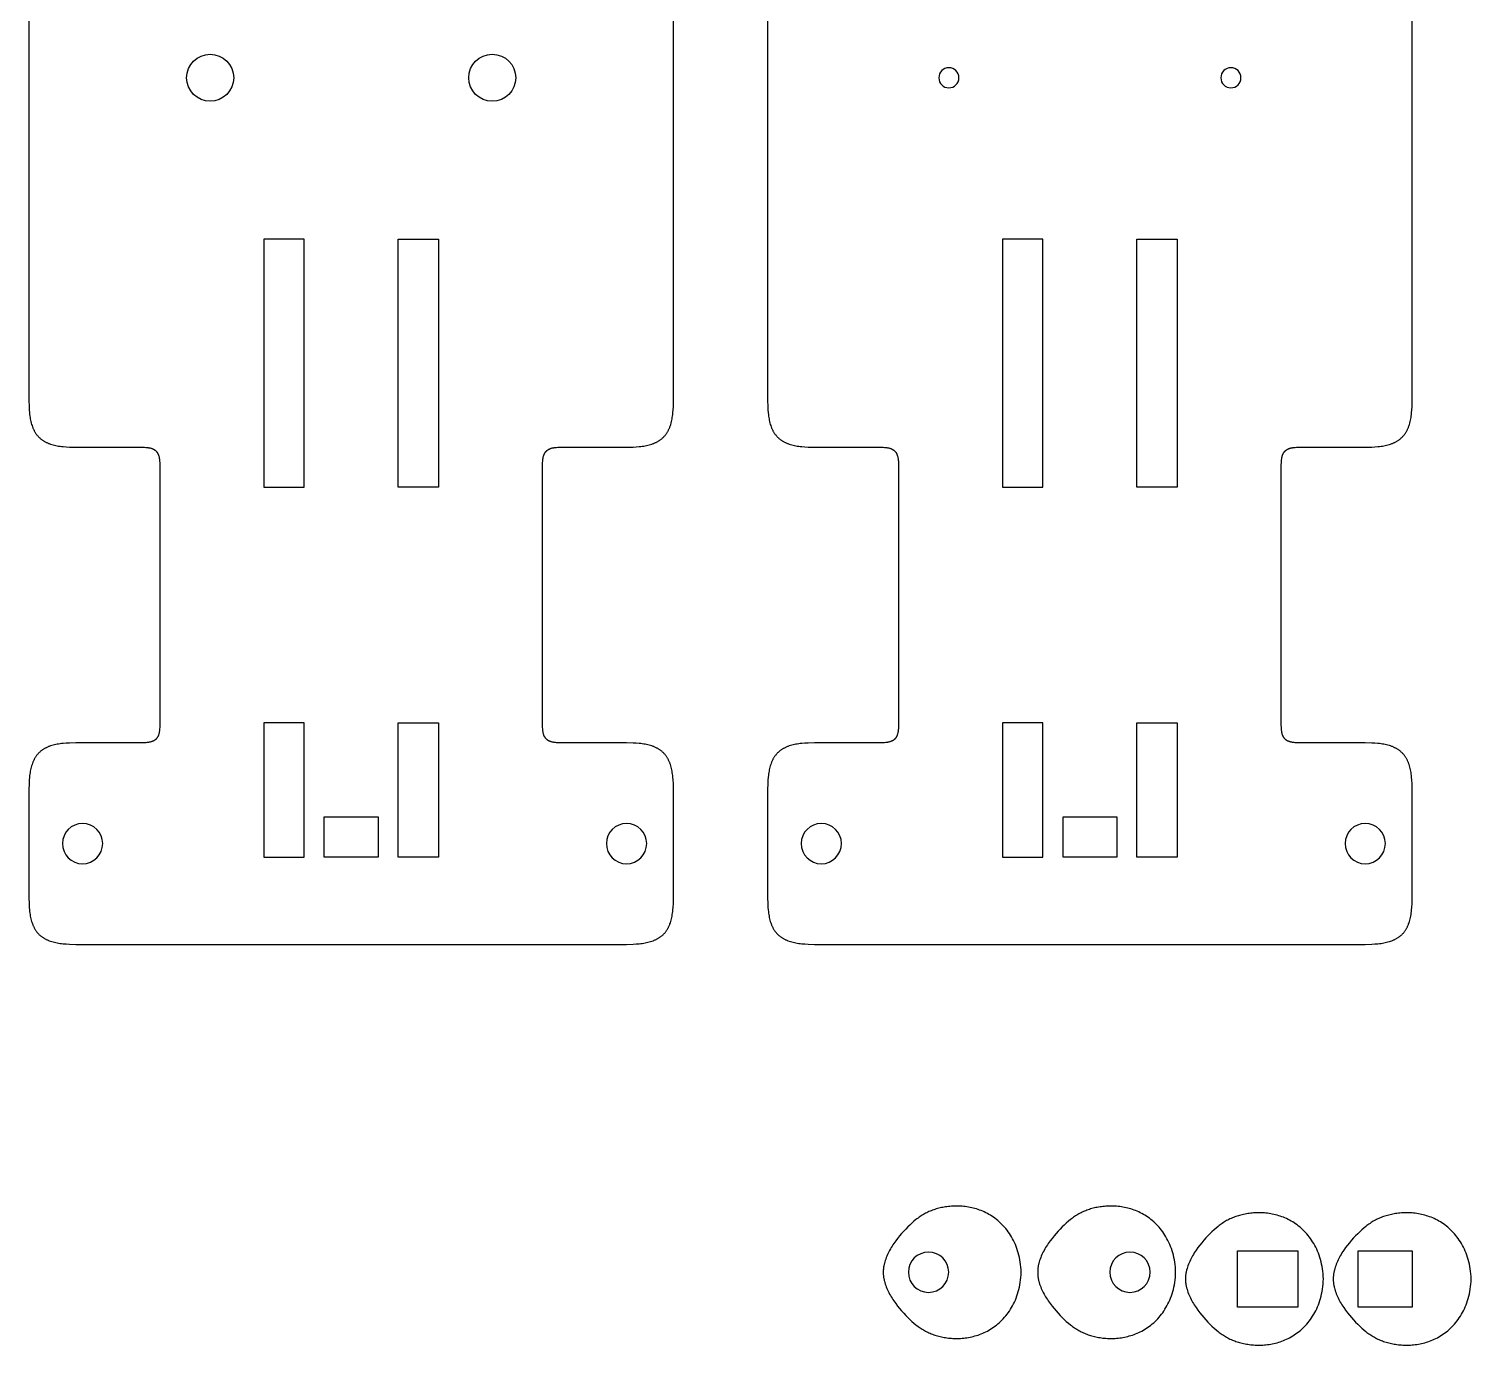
# Model space of a CAD drawing. Extents: x -848 to -427, y -230 to 168.
# Drawn here: x -642 to -427.2, y -229.7 to -33.7 of the extents above; entities that cross this region are included whole.
import ezdxf

# ---------------------------------------------------------------- set-up
doc = ezdxf.new("R2010")
doc.units = 0
doc.layers.add('DEFAULT', color=7, linetype='CONTINUOUS')

msp = doc.modelspace()

# ---------------------------------------------------------------- linework, layer by layer
at = {"layer": 'DEFAULT'}
for points in [[(-642, 60), (-642, -88), (-642, -89), (-641.97, -89.97), (-641.94, -90.44), (-641.9, -90.9), (-641.88, -91.13), (-641.85, -91.35), (-641.82, -91.57), (-641.78, -91.78), (-641.74, -91.99), (-641.69, -92.19), (-641.64, -92.39), (-641.59, -92.59), (-641.53, -92.78), (-641.46, -92.96), (-641.43, -93.05), (-641.39, -93.14), (-641.35, -93.23), (-641.31, -93.31), (-641.27, -93.4), (-641.23, -93.48), (-641.19, -93.56), (-641.15, -93.65), (-641.1, -93.72), (-641.05, -93.8), (-641, -93.88), (-640.95, -93.95), (-640.9, -94.03), (-640.85, -94.1), (-640.79, -94.17), (-640.74, -94.24), (-640.68, -94.31), (-640.62, -94.37), (-640.56, -94.44), (-640.5, -94.5), (-640.44, -94.56), (-640.37, -94.62), (-640.31, -94.68), (-640.24, -94.74), (-640.17, -94.79), (-640.1, -94.85), (-640.03, -94.9), (-639.95, -94.95), (-639.88, -95), (-639.8, -95.05), (-639.72, -95.1), (-639.65, -95.15), (-639.56, -95.19), (-639.48, -95.23), (-639.4, -95.27), (-639.31, -95.31), (-639.23, -95.35), (-639.14, -95.39), (-639.05, -95.43), (-638.96, -95.46), (-638.78, -95.53), (-638.59, -95.59), (-638.39, -95.64), (-638.19, -95.69), (-637.99, -95.74), (-637.78, -95.78), (-637.57, -95.82), (-637.35, -95.85), (-637.13, -95.88), (-636.9, -95.9), (-636.44, -95.94), (-635.97, -95.97), (-635, -96), (-634, -96), (-625.5, -96), (-625.13, -96), (-624.76, -96.01), (-624.58, -96.02), (-624.41, -96.04), (-624.33, -96.05), (-624.24, -96.06), (-624.16, -96.07), (-624.08, -96.08), (-624, -96.1), (-623.93, -96.11), (-623.85, -96.13), (-623.78, -96.15), (-623.71, -96.18), (-623.64, -96.2), (-623.61, -96.21), (-623.57, -96.23), (-623.54, -96.24), (-623.51, -96.26), (-623.48, -96.27), (-623.44, -96.29), (-623.41, -96.3), (-623.38, -96.32), (-623.35, -96.34), (-623.32, -96.36), (-623.3, -96.37), (-623.27, -96.39), (-623.24, -96.41), (-623.21, -96.43), (-623.19, -96.45), (-623.16, -96.47), (-623.14, -96.49), (-623.11, -96.52), (-623.09, -96.54), (-623.06, -96.56), (-623.04, -96.59), (-623.02, -96.61), (-622.99, -96.64), (-622.97, -96.66), (-622.95, -96.69), (-622.93, -96.71), (-622.91, -96.74), (-622.89, -96.77), (-622.87, -96.8), (-622.86, -96.82), (-622.84, -96.85), (-622.82, -96.88), (-622.8, -96.91), (-622.79, -96.94), (-622.77, -96.98), (-622.76, -97.01), (-622.74, -97.04), (-622.73, -97.07), (-622.71, -97.11), (-622.7, -97.14), (-622.68, -97.21), (-622.65, -97.28), (-622.63, -97.35), (-622.61, -97.43), (-622.6, -97.5), (-622.58, -97.58), (-622.57, -97.66), (-622.56, -97.74), (-622.55, -97.83), (-622.54, -97.91), (-622.52, -98.08), (-622.51, -98.26), (-622.5, -98.63), (-622.5, -99), (-622.5, -137), (-622.5, -137.37), (-622.51, -137.74), (-622.52, -137.92), (-622.54, -138.09), (-622.55, -138.17), (-622.56, -138.26), (-622.57, -138.34), (-622.58, -138.42), (-622.6, -138.5), (-622.61, -138.57), (-622.63, -138.65), (-622.65, -138.72), (-622.68, -138.79), (-622.7, -138.86), (-622.71, -138.89), (-622.73, -138.93), (-622.74, -138.96), (-622.76, -138.99), (-622.77, -139.02), (-622.79, -139.06), (-622.8, -139.09), (-622.82, -139.12), (-622.84, -139.15), (-622.86, -139.18), (-622.87, -139.2), (-622.89, -139.23), (-622.91, -139.26), (-622.93, -139.29), (-622.95, -139.31), (-622.97, -139.34), (-622.99, -139.36), (-623.02, -139.39), (-623.04, -139.41), (-623.06, -139.44), (-623.09, -139.46), (-623.11, -139.48), (-623.14, -139.51), (-623.16, -139.53), (-623.19, -139.55), (-623.21, -139.57), (-623.24, -139.59), (-623.27, -139.61), (-623.3, -139.63), (-623.32, -139.64), (-623.35, -139.66), (-623.38, -139.68), (-623.41, -139.7), (-623.44, -139.71), (-623.48, -139.73), (-623.51, -139.74), (-623.54, -139.76), (-623.57, -139.77), (-623.61, -139.79), (-623.64, -139.8), (-623.71, -139.82), (-623.78, -139.85), (-623.85, -139.87), (-623.93, -139.89), (-624, -139.9), (-624.08, -139.92), (-624.16, -139.93), (-624.24, -139.94), (-624.33, -139.95), (-624.41, -139.96), (-624.58, -139.98), (-624.76, -139.99), (-625.13, -140), (-625.5, -140), (-634, -140), (-635, -140), (-635.97, -140.03), (-636.44, -140.06), (-636.9, -140.1), (-637.13, -140.12), (-637.35, -140.15), (-637.57, -140.18), (-637.78, -140.22), (-637.99, -140.26), (-638.19, -140.31), (-638.39, -140.36), (-638.59, -140.41), (-638.78, -140.47), (-638.96, -140.54), (-639.05, -140.57), (-639.14, -140.61), (-639.23, -140.65), (-639.31, -140.69), (-639.4, -140.73), (-639.48, -140.77), (-639.56, -140.81), (-639.65, -140.85), (-639.72, -140.9), (-639.8, -140.95), (-639.88, -141), (-639.95, -141.05), (-640.03, -141.1), (-640.1, -141.15), (-640.17, -141.21), (-640.24, -141.26), (-640.31, -141.32), (-640.37, -141.38), (-640.44, -141.44), (-640.5, -141.5), (-640.56, -141.56), (-640.62, -141.63), (-640.68, -141.69), (-640.74, -141.76), (-640.79, -141.83), (-640.85, -141.9), (-640.9, -141.97), (-640.95, -142.05), (-641, -142.12), (-641.05, -142.2), (-641.1, -142.28), (-641.15, -142.35), (-641.19, -142.44), (-641.23, -142.52), (-641.27, -142.6), (-641.31, -142.69), (-641.35, -142.77), (-641.39, -142.86), (-641.43, -142.95), (-641.46, -143.04), (-641.53, -143.22), (-641.59, -143.41), (-641.64, -143.61), (-641.69, -143.81), (-641.74, -144.01), (-641.78, -144.22), (-641.82, -144.43), (-641.85, -144.65), (-641.88, -144.87), (-641.9, -145.1), (-641.94, -145.56), (-641.97, -146.03), (-642, -147), (-642, -148), (-642, -162), (-642, -163), (-641.97, -163.97), (-641.94, -164.44), (-641.9, -164.9), (-641.88, -165.13), (-641.85, -165.35), (-641.82, -165.57), (-641.78, -165.78), (-641.74, -165.99), (-641.69, -166.19), (-641.64, -166.39), (-641.59, -166.59), (-641.53, -166.78), (-641.46, -166.96), (-641.43, -167.05), (-641.39, -167.14), (-641.35, -167.23), (-641.31, -167.31), (-641.27, -167.4), (-641.23, -167.48), (-641.19, -167.56), (-641.15, -167.65), (-641.1, -167.72), (-641.05, -167.8), (-641, -167.88), (-640.95, -167.95), (-640.9, -168.03), (-640.85, -168.1), (-640.79, -168.17), (-640.74, -168.24), (-640.68, -168.31), (-640.62, -168.37), (-640.56, -168.44), (-640.5, -168.5), (-640.44, -168.56), (-640.37, -168.62), (-640.31, -168.68), (-640.24, -168.74), (-640.17, -168.79), (-640.1, -168.85), (-640.03, -168.9), (-639.95, -168.95), (-639.88, -169), (-639.8, -169.05), (-639.72, -169.1), (-639.65, -169.15), (-639.56, -169.19), (-639.48, -169.23), (-639.4, -169.27), (-639.31, -169.31), (-639.23, -169.35), (-639.14, -169.39), (-639.05, -169.43), (-638.96, -169.46), (-638.78, -169.53), (-638.59, -169.59), (-638.39, -169.64), (-638.19, -169.69), (-637.99, -169.74), (-637.78, -169.78), (-637.57, -169.82), (-637.35, -169.85), (-637.13, -169.88), (-636.9, -169.9), (-636.44, -169.94), (-635.97, -169.97), (-635, -170), (-634, -170), (-554, -170), (-553, -170), (-552.03, -169.97), (-551.56, -169.94), (-551.1, -169.9), (-550.87, -169.88), (-550.65, -169.85), (-550.43, -169.82), (-550.22, -169.78), (-550.01, -169.74), (-549.81, -169.69), (-549.61, -169.64), (-549.41, -169.59), (-549.22, -169.53), (-549.04, -169.46), (-548.95, -169.43), (-548.86, -169.39), (-548.77, -169.35), (-548.69, -169.31), (-548.6, -169.27), (-548.52, -169.23), (-548.44, -169.19), (-548.35, -169.15), (-548.28, -169.1), (-548.2, -169.05), (-548.12, -169), (-548.05, -168.95), (-547.97, -168.9), (-547.9, -168.85), (-547.83, -168.79), (-547.76, -168.74), (-547.69, -168.68), (-547.63, -168.62), (-547.56, -168.56), (-547.5, -168.5), (-547.44, -168.44), (-547.38, -168.37), (-547.32, -168.31), (-547.26, -168.24), (-547.21, -168.17), (-547.15, -168.1), (-547.1, -168.03), (-547.05, -167.95), (-547, -167.88), (-546.95, -167.8), (-546.9, -167.72), (-546.85, -167.65), (-546.81, -167.56), (-546.77, -167.48), (-546.73, -167.4), (-546.69, -167.31), (-546.65, -167.23), (-546.61, -167.14), (-546.57, -167.05), (-546.54, -166.96), (-546.47, -166.78), (-546.41, -166.59), (-546.36, -166.39), (-546.31, -166.19), (-546.26, -165.99), (-546.22, -165.78), (-546.18, -165.57), (-546.15, -165.35), (-546.12, -165.13), (-546.1, -164.9), (-546.06, -164.44), (-546.03, -163.97), (-546, -163), (-546, -162), (-546, -148), (-546, -147), (-546.03, -146.03), (-546.06, -145.56), (-546.1, -145.1), (-546.12, -144.87), (-546.15, -144.65), (-546.18, -144.43), (-546.22, -144.22), (-546.26, -144.01), (-546.31, -143.81), (-546.36, -143.61), (-546.41, -143.41), (-546.47, -143.22), (-546.54, -143.04), (-546.57, -142.95), (-546.61, -142.86), (-546.65, -142.77), (-546.69, -142.69), (-546.73, -142.6), (-546.77, -142.52), (-546.81, -142.44), (-546.85, -142.35), (-546.9, -142.28), (-546.95, -142.2), (-547, -142.12), (-547.05, -142.05), (-547.1, -141.97), (-547.15, -141.9), (-547.21, -141.83), (-547.26, -141.76), (-547.32, -141.69), (-547.38, -141.63), (-547.44, -141.56), (-547.5, -141.5), (-547.56, -141.44), (-547.63, -141.38), (-547.69, -141.32), (-547.76, -141.26), (-547.83, -141.21), (-547.9, -141.15), (-547.97, -141.1), (-548.05, -141.05), (-548.12, -141), (-548.2, -140.95), (-548.28, -140.9), (-548.35, -140.85), (-548.44, -140.81), (-548.52, -140.77), (-548.6, -140.73), (-548.69, -140.69), (-548.77, -140.65), (-548.86, -140.61), (-548.95, -140.57), (-549.04, -140.54), (-549.22, -140.47), (-549.41, -140.41), (-549.61, -140.36), (-549.81, -140.31), (-550.01, -140.26), (-550.22, -140.22), (-550.43, -140.18), (-550.65, -140.15), (-550.87, -140.12), (-551.1, -140.1), (-551.56, -140.06), (-552.03, -140.03), (-553, -140), (-554, -140), (-562.5, -140), (-562.87, -140), (-563.24, -139.99), (-563.42, -139.98), (-563.59, -139.96), (-563.67, -139.95), (-563.76, -139.94), (-563.84, -139.93), (-563.92, -139.92), (-564, -139.9), (-564.07, -139.89), (-564.15, -139.87), (-564.22, -139.85), (-564.29, -139.82), (-564.36, -139.8), (-564.39, -139.79), (-564.43, -139.77), (-564.46, -139.76), (-564.49, -139.74), (-564.52, -139.73), (-564.56, -139.71), (-564.59, -139.7), (-564.62, -139.68), (-564.65, -139.66), (-564.68, -139.64), (-564.7, -139.63), (-564.73, -139.61), (-564.76, -139.59), (-564.79, -139.57), (-564.81, -139.55), (-564.84, -139.53), (-564.86, -139.51), (-564.89, -139.48), (-564.91, -139.46), (-564.94, -139.44), (-564.96, -139.41), (-564.98, -139.39), (-565.01, -139.36), (-565.03, -139.34), (-565.05, -139.31), (-565.07, -139.29), (-565.09, -139.26), (-565.11, -139.23), (-565.13, -139.2), (-565.14, -139.18), (-565.16, -139.15), (-565.18, -139.12), (-565.2, -139.09), (-565.21, -139.06), (-565.23, -139.02), (-565.24, -138.99), (-565.26, -138.96), (-565.27, -138.93), (-565.29, -138.89), (-565.3, -138.86), (-565.32, -138.79), (-565.35, -138.72), (-565.37, -138.65), (-565.39, -138.57), (-565.4, -138.5), (-565.42, -138.42), (-565.43, -138.34), (-565.44, -138.26), (-565.45, -138.17), (-565.46, -138.09), (-565.48, -137.92), (-565.49, -137.74), (-565.5, -137.37), (-565.5, -137), (-565.5, -99), (-565.5, -98.63), (-565.49, -98.26), (-565.48, -98.08), (-565.46, -97.91), (-565.45, -97.83), (-565.44, -97.74), (-565.43, -97.66), (-565.42, -97.58), (-565.4, -97.5), (-565.39, -97.43), (-565.37, -97.35), (-565.35, -97.28), (-565.32, -97.21), (-565.3, -97.14), (-565.29, -97.11), (-565.27, -97.07), (-565.26, -97.04), (-565.24, -97.01), (-565.23, -96.98), (-565.21, -96.94), (-565.2, -96.91), (-565.18, -96.88), (-565.16, -96.85), (-565.14, -96.82), (-565.13, -96.8), (-565.11, -96.77), (-565.09, -96.74), (-565.07, -96.71), (-565.05, -96.69), (-565.03, -96.66), (-565.01, -96.64), (-564.98, -96.61), (-564.96, -96.59), (-564.94, -96.56), (-564.91, -96.54), (-564.89, -96.52), (-564.86, -96.49), (-564.84, -96.47), (-564.81, -96.45), (-564.79, -96.43), (-564.76, -96.41), (-564.73, -96.39), (-564.7, -96.37), (-564.68, -96.36), (-564.65, -96.34), (-564.62, -96.32), (-564.59, -96.3), (-564.56, -96.29), (-564.52, -96.27), (-564.49, -96.26), (-564.46, -96.24), (-564.43, -96.23), (-564.39, -96.21), (-564.36, -96.2), (-564.29, -96.18), (-564.22, -96.15), (-564.15, -96.13), (-564.07, -96.11), (-564, -96.1), (-563.92, -96.08), (-563.84, -96.07), (-563.76, -96.06), (-563.67, -96.05), (-563.59, -96.04), (-563.42, -96.02), (-563.24, -96.01), (-562.87, -96), (-562.5, -96), (-554, -96), (-553, -96), (-552.03, -95.97), (-551.56, -95.94), (-551.1, -95.9), (-550.87, -95.88), (-550.65, -95.85), (-550.43, -95.82), (-550.22, -95.78), (-550.01, -95.74), (-549.81, -95.69), (-549.61, -95.64), (-549.41, -95.59), (-549.22, -95.53), (-549.04, -95.46), (-548.95, -95.43), (-548.86, -95.39), (-548.77, -95.35), (-548.69, -95.31), (-548.6, -95.27), (-548.52, -95.23), (-548.44, -95.19), (-548.35, -95.15), (-548.28, -95.1), (-548.2, -95.05), (-548.12, -95), (-548.05, -94.95), (-547.97, -94.9), (-547.9, -94.85), (-547.83, -94.79), (-547.76, -94.74), (-547.69, -94.68), (-547.63, -94.62), (-547.56, -94.56), (-547.5, -94.5), (-547.44, -94.44), (-547.38, -94.37), (-547.32, -94.31), (-547.26, -94.24), (-547.21, -94.17), (-547.15, -94.1), (-547.1, -94.03), (-547.05, -93.95), (-547, -93.88), (-546.95, -93.8), (-546.9, -93.72), (-546.85, -93.65), (-546.81, -93.56), (-546.77, -93.48), (-546.73, -93.4), (-546.69, -93.31), (-546.65, -93.23), (-546.61, -93.14), (-546.57, -93.05), (-546.54, -92.96), (-546.47, -92.78), (-546.41, -92.59), (-546.36, -92.39), (-546.31, -92.19), (-546.26, -91.99), (-546.22, -91.78), (-546.18, -91.57), (-546.15, -91.35), (-546.12, -91.13), (-546.1, -90.9), (-546.06, -90.44), (-546.03, -89.97), (-546, -89), (-546, -88), (-546, 60)], [(-532, 60), (-532, -88), (-532, -89), (-531.97, -89.97), (-531.94, -90.44), (-531.9, -90.9), (-531.88, -91.13), (-531.85, -91.35), (-531.82, -91.57), (-531.78, -91.78), (-531.74, -91.99), (-531.69, -92.19), (-531.64, -92.39), (-531.59, -92.59), (-531.53, -92.78), (-531.46, -92.96), (-531.43, -93.05), (-531.39, -93.14), (-531.35, -93.23), (-531.31, -93.31), (-531.27, -93.4), (-531.23, -93.48), (-531.19, -93.56), (-531.15, -93.65), (-531.1, -93.72), (-531.05, -93.8), (-531, -93.88), (-530.95, -93.95), (-530.9, -94.03), (-530.85, -94.1), (-530.79, -94.17), (-530.74, -94.24), (-530.68, -94.31), (-530.62, -94.37), (-530.56, -94.44), (-530.5, -94.5), (-530.44, -94.56), (-530.37, -94.62), (-530.31, -94.68), (-530.24, -94.74), (-530.17, -94.79), (-530.1, -94.85), (-530.03, -94.9), (-529.95, -94.95), (-529.88, -95), (-529.8, -95.05), (-529.72, -95.1), (-529.65, -95.15), (-529.56, -95.19), (-529.48, -95.23), (-529.4, -95.27), (-529.31, -95.31), (-529.23, -95.35), (-529.14, -95.39), (-529.05, -95.43), (-528.96, -95.46), (-528.78, -95.53), (-528.59, -95.59), (-528.39, -95.64), (-528.19, -95.69), (-527.99, -95.74), (-527.78, -95.78), (-527.57, -95.82), (-527.35, -95.85), (-527.13, -95.88), (-526.9, -95.9), (-526.44, -95.94), (-525.97, -95.97), (-525, -96), (-524, -96), (-515.5, -96), (-515.13, -96), (-514.76, -96.01), (-514.58, -96.02), (-514.41, -96.04), (-514.33, -96.05), (-514.24, -96.06), (-514.16, -96.07), (-514.08, -96.08), (-514, -96.1), (-513.93, -96.11), (-513.85, -96.13), (-513.78, -96.15), (-513.71, -96.18), (-513.64, -96.2), (-513.61, -96.21), (-513.57, -96.23), (-513.54, -96.24), (-513.51, -96.26), (-513.48, -96.27), (-513.44, -96.29), (-513.41, -96.3), (-513.38, -96.32), (-513.35, -96.34), (-513.32, -96.36), (-513.3, -96.37), (-513.27, -96.39), (-513.24, -96.41), (-513.21, -96.43), (-513.19, -96.45), (-513.16, -96.47), (-513.14, -96.49), (-513.11, -96.52), (-513.09, -96.54), (-513.06, -96.56), (-513.04, -96.59), (-513.02, -96.61), (-512.99, -96.64), (-512.97, -96.66), (-512.95, -96.69), (-512.93, -96.71), (-512.91, -96.74), (-512.89, -96.77), (-512.87, -96.8), (-512.86, -96.82), (-512.84, -96.85), (-512.82, -96.88), (-512.8, -96.91), (-512.79, -96.94), (-512.77, -96.98), (-512.76, -97.01), (-512.74, -97.04), (-512.73, -97.07), (-512.71, -97.11), (-512.7, -97.14), (-512.68, -97.21), (-512.65, -97.28), (-512.63, -97.35), (-512.61, -97.43), (-512.6, -97.5), (-512.58, -97.58), (-512.57, -97.66), (-512.56, -97.74), (-512.55, -97.83), (-512.54, -97.91), (-512.52, -98.08), (-512.51, -98.26), (-512.5, -98.63), (-512.5, -99), (-512.5, -137), (-512.5, -137.37), (-512.51, -137.74), (-512.52, -137.92), (-512.54, -138.09), (-512.55, -138.17), (-512.56, -138.26), (-512.57, -138.34), (-512.58, -138.42), (-512.6, -138.5), (-512.61, -138.57), (-512.63, -138.65), (-512.65, -138.72), (-512.68, -138.79), (-512.7, -138.86), (-512.71, -138.89), (-512.73, -138.93), (-512.74, -138.96), (-512.76, -138.99), (-512.77, -139.02), (-512.79, -139.06), (-512.8, -139.09), (-512.82, -139.12), (-512.84, -139.15), (-512.86, -139.18), (-512.87, -139.2), (-512.89, -139.23), (-512.91, -139.26), (-512.93, -139.29), (-512.95, -139.31), (-512.97, -139.34), (-512.99, -139.36), (-513.02, -139.39), (-513.04, -139.41), (-513.06, -139.44), (-513.09, -139.46), (-513.11, -139.48), (-513.14, -139.51), (-513.16, -139.53), (-513.19, -139.55), (-513.21, -139.57), (-513.24, -139.59), (-513.27, -139.61), (-513.3, -139.63), (-513.32, -139.64), (-513.35, -139.66), (-513.38, -139.68), (-513.41, -139.7), (-513.44, -139.71), (-513.48, -139.73), (-513.51, -139.74), (-513.54, -139.76), (-513.57, -139.77), (-513.61, -139.79), (-513.64, -139.8), (-513.71, -139.82), (-513.78, -139.85), (-513.85, -139.87), (-513.93, -139.89), (-514, -139.9), (-514.08, -139.92), (-514.16, -139.93), (-514.24, -139.94), (-514.33, -139.95), (-514.41, -139.96), (-514.58, -139.98), (-514.76, -139.99), (-515.13, -140), (-515.5, -140), (-524, -140), (-525, -140), (-525.97, -140.03), (-526.44, -140.06), (-526.9, -140.1), (-527.13, -140.12), (-527.35, -140.15), (-527.57, -140.18), (-527.78, -140.22), (-527.99, -140.26), (-528.19, -140.31), (-528.39, -140.36), (-528.59, -140.41), (-528.78, -140.47), (-528.96, -140.54), (-529.05, -140.57), (-529.14, -140.61), (-529.23, -140.65), (-529.31, -140.69), (-529.4, -140.73), (-529.48, -140.77), (-529.56, -140.81), (-529.65, -140.85), (-529.72, -140.9), (-529.8, -140.95), (-529.88, -141), (-529.95, -141.05), (-530.03, -141.1), (-530.1, -141.15), (-530.17, -141.21), (-530.24, -141.26), (-530.31, -141.32), (-530.37, -141.38), (-530.44, -141.44), (-530.5, -141.5), (-530.56, -141.56), (-530.62, -141.63), (-530.68, -141.69), (-530.74, -141.76), (-530.79, -141.83), (-530.85, -141.9), (-530.9, -141.97), (-530.95, -142.05), (-531, -142.12), (-531.05, -142.2), (-531.1, -142.28), (-531.15, -142.35), (-531.19, -142.44), (-531.23, -142.52), (-531.27, -142.6), (-531.31, -142.69), (-531.35, -142.77), (-531.39, -142.86), (-531.43, -142.95), (-531.46, -143.04), (-531.53, -143.22), (-531.59, -143.41), (-531.64, -143.61), (-531.69, -143.81), (-531.74, -144.01), (-531.78, -144.22), (-531.82, -144.43), (-531.85, -144.65), (-531.88, -144.87), (-531.9, -145.1), (-531.94, -145.56), (-531.97, -146.03), (-532, -147), (-532, -148), (-532, -162), (-532, -163), (-531.97, -163.97), (-531.94, -164.44), (-531.9, -164.9), (-531.88, -165.13), (-531.85, -165.35), (-531.82, -165.57), (-531.78, -165.78), (-531.74, -165.99), (-531.69, -166.19), (-531.64, -166.39), (-531.59, -166.59), (-531.53, -166.78), (-531.46, -166.96), (-531.43, -167.05), (-531.39, -167.14), (-531.35, -167.23), (-531.31, -167.31), (-531.27, -167.4), (-531.23, -167.48), (-531.19, -167.56), (-531.15, -167.65), (-531.1, -167.72), (-531.05, -167.8), (-531, -167.88), (-530.95, -167.95), (-530.9, -168.03), (-530.85, -168.1), (-530.79, -168.17), (-530.74, -168.24), (-530.68, -168.31), (-530.62, -168.37), (-530.56, -168.44), (-530.5, -168.5), (-530.44, -168.56), (-530.37, -168.62), (-530.31, -168.68), (-530.24, -168.74), (-530.17, -168.79), (-530.1, -168.85), (-530.03, -168.9), (-529.95, -168.95), (-529.88, -169), (-529.8, -169.05), (-529.72, -169.1), (-529.65, -169.15), (-529.56, -169.19), (-529.48, -169.23), (-529.4, -169.27), (-529.31, -169.31), (-529.23, -169.35), (-529.14, -169.39), (-529.05, -169.43), (-528.96, -169.46), (-528.78, -169.53), (-528.59, -169.59), (-528.39, -169.64), (-528.19, -169.69), (-527.99, -169.74), (-527.78, -169.78), (-527.57, -169.82), (-527.35, -169.85), (-527.13, -169.88), (-526.9, -169.9), (-526.44, -169.94), (-525.97, -169.97), (-525, -170), (-524, -170), (-444, -170), (-443, -170), (-442.03, -169.97), (-441.56, -169.94), (-441.1, -169.9), (-440.87, -169.88), (-440.65, -169.85), (-440.43, -169.82), (-440.22, -169.78), (-440.01, -169.74), (-439.81, -169.69), (-439.61, -169.64), (-439.41, -169.59), (-439.22, -169.53), (-439.04, -169.46), (-438.95, -169.43), (-438.86, -169.39), (-438.77, -169.35), (-438.69, -169.31), (-438.6, -169.27), (-438.52, -169.23), (-438.44, -169.19), (-438.35, -169.15), (-438.28, -169.1), (-438.2, -169.05), (-438.12, -169), (-438.05, -168.95), (-437.97, -168.9), (-437.9, -168.85), (-437.83, -168.79), (-437.76, -168.74), (-437.69, -168.68), (-437.63, -168.62), (-437.56, -168.56), (-437.5, -168.5), (-437.44, -168.44), (-437.38, -168.37), (-437.32, -168.31), (-437.26, -168.24), (-437.21, -168.17), (-437.15, -168.1), (-437.1, -168.03), (-437.05, -167.95), (-437, -167.88), (-436.95, -167.8), (-436.9, -167.72), (-436.85, -167.65), (-436.81, -167.56), (-436.77, -167.48), (-436.73, -167.4), (-436.69, -167.31), (-436.65, -167.23), (-436.61, -167.14), (-436.57, -167.05), (-436.54, -166.96), (-436.47, -166.78), (-436.41, -166.59), (-436.36, -166.39), (-436.31, -166.19), (-436.26, -165.99), (-436.22, -165.78), (-436.18, -165.57), (-436.15, -165.35), (-436.12, -165.13), (-436.1, -164.9), (-436.06, -164.44), (-436.03, -163.97), (-436, -163), (-436, -162), (-436, -148), (-436, -147), (-436.03, -146.03), (-436.06, -145.56), (-436.1, -145.1), (-436.12, -144.87), (-436.15, -144.65), (-436.18, -144.43), (-436.22, -144.22), (-436.26, -144.01), (-436.31, -143.81), (-436.36, -143.61), (-436.41, -143.41), (-436.47, -143.22), (-436.54, -143.04), (-436.57, -142.95), (-436.61, -142.86), (-436.65, -142.77), (-436.69, -142.69), (-436.73, -142.6), (-436.77, -142.52), (-436.81, -142.44), (-436.85, -142.35), (-436.9, -142.28), (-436.95, -142.2), (-437, -142.12), (-437.05, -142.05), (-437.1, -141.97), (-437.15, -141.9), (-437.21, -141.83), (-437.26, -141.76), (-437.32, -141.69), (-437.38, -141.63), (-437.44, -141.56), (-437.5, -141.5), (-437.56, -141.44), (-437.63, -141.38), (-437.69, -141.32), (-437.76, -141.26), (-437.83, -141.21), (-437.9, -141.15), (-437.97, -141.1), (-438.05, -141.05), (-438.12, -141), (-438.2, -140.95), (-438.28, -140.9), (-438.35, -140.85), (-438.44, -140.81), (-438.52, -140.77), (-438.6, -140.73), (-438.69, -140.69), (-438.77, -140.65), (-438.86, -140.61), (-438.95, -140.57), (-439.04, -140.54), (-439.22, -140.47), (-439.41, -140.41), (-439.61, -140.36), (-439.81, -140.31), (-440.01, -140.26), (-440.22, -140.22), (-440.43, -140.18), (-440.65, -140.15), (-440.87, -140.12), (-441.1, -140.1), (-441.56, -140.06), (-442.03, -140.03), (-443, -140), (-444, -140), (-452.5, -140), (-452.87, -140), (-453.24, -139.99), (-453.42, -139.98), (-453.59, -139.96), (-453.67, -139.95), (-453.76, -139.94), (-453.84, -139.93), (-453.92, -139.92), (-454, -139.9), (-454.07, -139.89), (-454.15, -139.87), (-454.22, -139.85), (-454.29, -139.82), (-454.36, -139.8), (-454.39, -139.79), (-454.43, -139.77), (-454.46, -139.76), (-454.49, -139.74), (-454.52, -139.73), (-454.56, -139.71), (-454.59, -139.7), (-454.62, -139.68), (-454.65, -139.66), (-454.68, -139.64), (-454.7, -139.63), (-454.73, -139.61), (-454.76, -139.59), (-454.79, -139.57), (-454.81, -139.55), (-454.84, -139.53), (-454.86, -139.51), (-454.89, -139.48), (-454.91, -139.46), (-454.94, -139.44), (-454.96, -139.41), (-454.98, -139.39), (-455.01, -139.36), (-455.03, -139.34), (-455.05, -139.31), (-455.07, -139.29), (-455.09, -139.26), (-455.11, -139.23), (-455.13, -139.2), (-455.14, -139.18), (-455.16, -139.15), (-455.18, -139.12), (-455.2, -139.09), (-455.21, -139.06), (-455.23, -139.02), (-455.24, -138.99), (-455.26, -138.96), (-455.27, -138.93), (-455.29, -138.89), (-455.3, -138.86), (-455.32, -138.79), (-455.35, -138.72), (-455.37, -138.65), (-455.39, -138.57), (-455.4, -138.5), (-455.42, -138.42), (-455.43, -138.34), (-455.44, -138.26), (-455.45, -138.17), (-455.46, -138.09), (-455.48, -137.92), (-455.49, -137.74), (-455.5, -137.37), (-455.5, -137), (-455.5, -99), (-455.5, -98.63), (-455.49, -98.26), (-455.48, -98.08), (-455.46, -97.91), (-455.45, -97.83), (-455.44, -97.74), (-455.43, -97.66), (-455.42, -97.58), (-455.4, -97.5), (-455.39, -97.43), (-455.37, -97.35), (-455.35, -97.28), (-455.32, -97.21), (-455.3, -97.14), (-455.29, -97.11), (-455.27, -97.07), (-455.26, -97.04), (-455.24, -97.01), (-455.23, -96.98), (-455.21, -96.94), (-455.2, -96.91), (-455.18, -96.88), (-455.16, -96.85), (-455.14, -96.82), (-455.13, -96.8), (-455.11, -96.77), (-455.09, -96.74), (-455.07, -96.71), (-455.05, -96.69), (-455.03, -96.66), (-455.01, -96.64), (-454.98, -96.61), (-454.96, -96.59), (-454.94, -96.56), (-454.91, -96.54), (-454.89, -96.52), (-454.86, -96.49), (-454.84, -96.47), (-454.81, -96.45), (-454.79, -96.43), (-454.76, -96.41), (-454.73, -96.39), (-454.7, -96.37), (-454.68, -96.36), (-454.65, -96.34), (-454.62, -96.32), (-454.59, -96.3), (-454.56, -96.29), (-454.52, -96.27), (-454.49, -96.26), (-454.46, -96.24), (-454.43, -96.23), (-454.39, -96.21), (-454.36, -96.2), (-454.29, -96.18), (-454.22, -96.15), (-454.15, -96.13), (-454.07, -96.11), (-454, -96.1), (-453.92, -96.08), (-453.84, -96.07), (-453.76, -96.06), (-453.67, -96.05), (-453.59, -96.04), (-453.42, -96.02), (-453.24, -96.01), (-452.87, -96), (-452.5, -96), (-444, -96), (-443, -96), (-442.03, -95.97), (-441.56, -95.94), (-441.1, -95.9), (-440.87, -95.88), (-440.65, -95.85), (-440.43, -95.82), (-440.22, -95.78), (-440.01, -95.74), (-439.81, -95.69), (-439.61, -95.64), (-439.41, -95.59), (-439.22, -95.53), (-439.04, -95.46), (-438.95, -95.43), (-438.86, -95.39), (-438.77, -95.35), (-438.69, -95.31), (-438.6, -95.27), (-438.52, -95.23), (-438.44, -95.19), (-438.35, -95.15), (-438.28, -95.1), (-438.2, -95.05), (-438.12, -95), (-438.05, -94.95), (-437.97, -94.9), (-437.9, -94.85), (-437.83, -94.79), (-437.76, -94.74), (-437.69, -94.68), (-437.63, -94.62), (-437.56, -94.56), (-437.5, -94.5), (-437.44, -94.44), (-437.38, -94.37), (-437.32, -94.31), (-437.26, -94.24), (-437.21, -94.17), (-437.15, -94.1), (-437.1, -94.03), (-437.05, -93.95), (-437, -93.88), (-436.95, -93.8), (-436.9, -93.72), (-436.85, -93.65), (-436.81, -93.56), (-436.77, -93.48), (-436.73, -93.4), (-436.69, -93.31), (-436.65, -93.23), (-436.61, -93.14), (-436.57, -93.05), (-436.54, -92.96), (-436.47, -92.78), (-436.41, -92.59), (-436.36, -92.39), (-436.31, -92.19), (-436.26, -91.99), (-436.22, -91.78), (-436.18, -91.57), (-436.15, -91.35), (-436.12, -91.13), (-436.1, -90.9), (-436.06, -90.44), (-436.03, -89.97), (-436, -89), (-436, -88), (-436, 60)]]:
    msp.add_lwpolyline(points, dxfattribs=at)
for points in [[(-607, -65), (-607, -101.93), (-601, -101.93), (-601, -65)], [(-581, -101.93), (-587, -101.93), (-587, -65), (-581, -65)], [(-497, -65), (-497, -101.93), (-491, -101.93), (-491, -65)], [(-471, -101.93), (-477, -101.93), (-477, -65), (-471, -65)], [(-601, -137), (-607, -137), (-607, -157), (-601, -157)], [(-581, -157), (-587, -157), (-587, -137), (-581, -137)], [(-491, -137), (-497, -137), (-497, -157), (-491, -157)], [(-471, -157), (-477, -157), (-477, -137), (-471, -137)], [(-598, -151), (-590, -151), (-590, -157), (-598, -157)], [(-488, -151), (-480, -151), (-480, -157), (-488, -157)], [(-494.23, -218.81), (-494.25, -218.42), (-494.27, -218.04), (-494.31, -217.67), (-494.36, -217.3), (-494.42, -216.95), (-494.49, -216.6), (-494.57, -216.26), (-494.66, -215.92), (-494.76, -215.6), (-494.87, -215.28), (-494.98, -214.97), (-495.1, -214.67), (-495.23, -214.38), (-495.37, -214.09), (-495.52, -213.82), (-495.67, -213.55), (-495.83, -213.29), (-495.99, -213.03), (-496.16, -212.79), (-496.34, -212.55), (-496.52, -212.32), (-496.71, -212.1), (-496.9, -211.89), (-497.1, -211.68), (-497.3, -211.48), (-497.5, -211.29), (-497.71, -211.11), (-497.92, -210.94), (-498.14, -210.77), (-498.36, -210.62), (-498.58, -210.47), (-498.8, -210.32), (-499.03, -210.19), (-499.26, -210.06), (-499.49, -209.95), (-499.72, -209.83), (-499.95, -209.73), (-500.19, -209.63), (-500.42, -209.55), (-500.66, -209.46), (-500.89, -209.39), (-501.13, -209.32), (-501.37, -209.26), (-501.6, -209.2), (-501.84, -209.15), (-502.08, -209.11), (-502.31, -209.07), (-502.55, -209.04), (-502.79, -209.01), (-503.02, -208.99), (-503.25, -208.97), (-503.49, -208.96), (-503.72, -208.96), (-503.95, -208.96), (-504.17, -208.96), (-504.4, -208.97), (-504.62, -208.98), (-504.84, -209), (-505.06, -209.02), (-505.28, -209.05), (-505.49, -209.08), (-505.7, -209.11), (-505.9, -209.15), (-506.11, -209.19), (-506.31, -209.24), (-506.5, -209.29), (-506.7, -209.34), (-506.89, -209.39), (-507.07, -209.45), (-507.26, -209.51), (-507.44, -209.58), (-507.62, -209.65), (-507.79, -209.72), (-507.96, -209.79), (-508.14, -209.87), (-508.3, -209.95), (-508.47, -210.04), (-508.64, -210.13), (-508.8, -210.22), (-508.96, -210.32), (-509.12, -210.42), (-509.28, -210.53), (-509.44, -210.63), (-509.59, -210.75), (-509.75, -210.86), (-509.9, -210.98), (-510.21, -211.23), (-510.51, -211.5), (-510.82, -211.78), (-511.12, -212.07), (-511.43, -212.38), (-511.73, -212.71), (-512.04, -213.05), (-512.34, -213.41), (-512.64, -213.77), (-512.92, -214.15), (-513.2, -214.54), (-513.33, -214.74), (-513.46, -214.94), (-513.59, -215.15), (-513.71, -215.35), (-513.83, -215.56), (-513.94, -215.77), (-514.04, -215.98), (-514.14, -216.19), (-514.24, -216.41), (-514.32, -216.62), (-514.4, -216.84), (-514.48, -217.05), (-514.54, -217.27), (-514.6, -217.49), (-514.63, -217.6), (-514.65, -217.71), (-514.68, -217.82), (-514.7, -217.93), (-514.71, -218.04), (-514.73, -218.15), (-514.74, -218.26), (-514.75, -218.37), (-514.76, -218.48), (-514.77, -218.59), (-514.77, -218.7), (-514.77, -218.81), (-514.77, -218.92), (-514.77, -219.03), (-514.76, -219.14), (-514.75, -219.25), (-514.74, -219.36), (-514.73, -219.47), (-514.71, -219.58), (-514.7, -219.69), (-514.68, -219.8), (-514.65, -219.91), (-514.63, -220.02), (-514.6, -220.13), (-514.54, -220.35), (-514.48, -220.57), (-514.4, -220.78), (-514.32, -221), (-514.24, -221.21), (-514.14, -221.43), (-514.04, -221.64), (-513.94, -221.85), (-513.83, -222.06), (-513.71, -222.27), (-513.59, -222.47), (-513.46, -222.67), (-513.33, -222.88), (-513.2, -223.07), (-512.92, -223.47), (-512.64, -223.84), (-512.34, -224.21), (-512.04, -224.57), (-511.73, -224.91), (-511.43, -225.24), (-511.12, -225.55), (-510.82, -225.84), (-510.51, -226.12), (-510.21, -226.39), (-509.9, -226.64), (-509.75, -226.76), (-509.59, -226.87), (-509.44, -226.98), (-509.28, -227.09), (-509.12, -227.2), (-508.96, -227.3), (-508.8, -227.4), (-508.64, -227.49), (-508.47, -227.58), (-508.3, -227.66), (-508.14, -227.75), (-507.96, -227.83), (-507.79, -227.9), (-507.62, -227.97), (-507.44, -228.04), (-507.26, -228.11), (-507.07, -228.17), (-506.89, -228.23), (-506.7, -228.28), (-506.5, -228.33), (-506.31, -228.38), (-506.11, -228.43), (-505.9, -228.47), (-505.7, -228.5), (-505.49, -228.54), (-505.28, -228.57), (-505.06, -228.6), (-504.84, -228.62), (-504.62, -228.64), (-504.4, -228.65), (-504.17, -228.66), (-503.95, -228.66), (-503.72, -228.66), (-503.49, -228.66), (-503.25, -228.65), (-503.02, -228.63), (-502.79, -228.61), (-502.55, -228.58), (-502.31, -228.55), (-502.08, -228.51), (-501.84, -228.47), (-501.6, -228.42), (-501.37, -228.36), (-501.13, -228.3), (-500.89, -228.23), (-500.66, -228.16), (-500.42, -228.07), (-500.19, -227.98), (-499.95, -227.89), (-499.72, -227.78), (-499.49, -227.67), (-499.26, -227.56), (-499.03, -227.43), (-498.8, -227.3), (-498.58, -227.15), (-498.36, -227), (-498.14, -226.85), (-497.92, -226.68), (-497.71, -226.51), (-497.5, -226.33), (-497.3, -226.14), (-497.1, -225.94), (-496.9, -225.73), (-496.71, -225.52), (-496.52, -225.3), (-496.34, -225.07), (-496.16, -224.83), (-495.99, -224.59), (-495.83, -224.33), (-495.67, -224.07), (-495.52, -223.8), (-495.37, -223.53), (-495.23, -223.24), (-495.1, -222.95), (-494.98, -222.65), (-494.87, -222.34), (-494.76, -222.02), (-494.66, -221.7), (-494.57, -221.36), (-494.49, -221.02), (-494.42, -220.67), (-494.36, -220.32), (-494.31, -219.95), (-494.27, -219.58), (-494.25, -219.2)], [(-471.23, -218.81), (-471.25, -218.42), (-471.27, -218.04), (-471.31, -217.67), (-471.36, -217.3), (-471.42, -216.95), (-471.49, -216.6), (-471.57, -216.26), (-471.66, -215.92), (-471.76, -215.6), (-471.87, -215.28), (-471.98, -214.97), (-472.1, -214.67), (-472.23, -214.38), (-472.37, -214.09), (-472.52, -213.82), (-472.67, -213.55), (-472.83, -213.29), (-472.99, -213.03), (-473.16, -212.79), (-473.34, -212.55), (-473.52, -212.32), (-473.71, -212.1), (-473.9, -211.89), (-474.1, -211.68), (-474.3, -211.48), (-474.5, -211.29), (-474.71, -211.11), (-474.92, -210.94), (-475.14, -210.77), (-475.36, -210.62), (-475.58, -210.47), (-475.8, -210.32), (-476.03, -210.19), (-476.26, -210.06), (-476.49, -209.95), (-476.72, -209.83), (-476.95, -209.73), (-477.19, -209.63), (-477.42, -209.55), (-477.66, -209.46), (-477.89, -209.39), (-478.13, -209.32), (-478.37, -209.26), (-478.6, -209.2), (-478.84, -209.15), (-479.08, -209.11), (-479.31, -209.07), (-479.55, -209.04), (-479.79, -209.01), (-480.02, -208.99), (-480.25, -208.97), (-480.49, -208.96), (-480.72, -208.96), (-480.95, -208.96), (-481.17, -208.96), (-481.4, -208.97), (-481.62, -208.98), (-481.84, -209), (-482.06, -209.02), (-482.28, -209.05), (-482.49, -209.08), (-482.7, -209.11), (-482.9, -209.15), (-483.11, -209.19), (-483.31, -209.24), (-483.5, -209.29), (-483.7, -209.34), (-483.89, -209.39), (-484.07, -209.45), (-484.26, -209.51), (-484.44, -209.58), (-484.62, -209.65), (-484.79, -209.72), (-484.96, -209.79), (-485.14, -209.87), (-485.3, -209.95), (-485.47, -210.04), (-485.64, -210.13), (-485.8, -210.22), (-485.96, -210.32), (-486.12, -210.42), (-486.28, -210.53), (-486.44, -210.63), (-486.59, -210.75), (-486.75, -210.86), (-486.9, -210.98), (-487.21, -211.23), (-487.51, -211.5), (-487.82, -211.78), (-488.12, -212.07), (-488.43, -212.38), (-488.73, -212.71), (-489.04, -213.05), (-489.34, -213.41), (-489.64, -213.77), (-489.92, -214.15), (-490.2, -214.54), (-490.33, -214.74), (-490.46, -214.94), (-490.59, -215.15), (-490.71, -215.35), (-490.83, -215.56), (-490.94, -215.77), (-491.04, -215.98), (-491.14, -216.19), (-491.24, -216.41), (-491.32, -216.62), (-491.4, -216.84), (-491.48, -217.05), (-491.54, -217.27), (-491.6, -217.49), (-491.63, -217.6), (-491.65, -217.71), (-491.68, -217.82), (-491.7, -217.93), (-491.71, -218.04), (-491.73, -218.15), (-491.74, -218.26), (-491.75, -218.37), (-491.76, -218.48), (-491.77, -218.59), (-491.77, -218.7), (-491.77, -218.81), (-491.77, -218.92), (-491.77, -219.03), (-491.76, -219.14), (-491.75, -219.25), (-491.74, -219.36), (-491.73, -219.47), (-491.71, -219.58), (-491.7, -219.69), (-491.68, -219.8), (-491.65, -219.91), (-491.63, -220.02), (-491.6, -220.13), (-491.54, -220.35), (-491.48, -220.57), (-491.4, -220.78), (-491.32, -221), (-491.24, -221.21), (-491.14, -221.43), (-491.04, -221.64), (-490.94, -221.85), (-490.83, -222.06), (-490.71, -222.27), (-490.59, -222.47), (-490.46, -222.67), (-490.33, -222.88), (-490.2, -223.07), (-489.92, -223.47), (-489.64, -223.84), (-489.34, -224.21), (-489.04, -224.57), (-488.73, -224.91), (-488.43, -225.24), (-488.12, -225.55), (-487.82, -225.84), (-487.51, -226.12), (-487.21, -226.39), (-486.9, -226.64), (-486.75, -226.76), (-486.59, -226.87), (-486.44, -226.98), (-486.28, -227.09), (-486.12, -227.2), (-485.96, -227.3), (-485.8, -227.4), (-485.64, -227.49), (-485.47, -227.58), (-485.3, -227.66), (-485.14, -227.75), (-484.96, -227.83), (-484.79, -227.9), (-484.62, -227.97), (-484.44, -228.04), (-484.26, -228.11), (-484.07, -228.17), (-483.89, -228.23), (-483.7, -228.28), (-483.5, -228.33), (-483.31, -228.38), (-483.11, -228.43), (-482.9, -228.47), (-482.7, -228.5), (-482.49, -228.54), (-482.28, -228.57), (-482.06, -228.6), (-481.84, -228.62), (-481.62, -228.64), (-481.4, -228.65), (-481.17, -228.66), (-480.95, -228.66), (-480.72, -228.66), (-480.49, -228.66), (-480.25, -228.65), (-480.02, -228.63), (-479.79, -228.61), (-479.55, -228.58), (-479.31, -228.55), (-479.08, -228.51), (-478.84, -228.47), (-478.6, -228.42), (-478.37, -228.36), (-478.13, -228.3), (-477.89, -228.23), (-477.66, -228.16), (-477.42, -228.07), (-477.19, -227.98), (-476.95, -227.89), (-476.72, -227.78), (-476.49, -227.67), (-476.26, -227.56), (-476.03, -227.43), (-475.8, -227.3), (-475.58, -227.15), (-475.36, -227), (-475.14, -226.85), (-474.92, -226.68), (-474.71, -226.51), (-474.5, -226.33), (-474.3, -226.14), (-474.1, -225.94), (-473.9, -225.73), (-473.71, -225.52), (-473.52, -225.3), (-473.34, -225.07), (-473.16, -224.83), (-472.99, -224.59), (-472.83, -224.33), (-472.67, -224.07), (-472.52, -223.8), (-472.37, -223.53), (-472.23, -223.24), (-472.1, -222.95), (-471.98, -222.65), (-471.87, -222.34), (-471.76, -222.02), (-471.66, -221.7), (-471.57, -221.36), (-471.49, -221.02), (-471.42, -220.67), (-471.36, -220.32), (-471.31, -219.95), (-471.27, -219.58), (-471.25, -219.2)], [(-449.23, -219.81), (-449.25, -219.42), (-449.27, -219.04), (-449.31, -218.67), (-449.36, -218.3), (-449.42, -217.95), (-449.49, -217.6), (-449.57, -217.26), (-449.66, -216.92), (-449.76, -216.6), (-449.87, -216.28), (-449.98, -215.97), (-450.1, -215.67), (-450.23, -215.38), (-450.37, -215.09), (-450.52, -214.82), (-450.67, -214.55), (-450.83, -214.29), (-450.99, -214.03), (-451.16, -213.79), (-451.34, -213.55), (-451.52, -213.32), (-451.71, -213.1), (-451.9, -212.89), (-452.1, -212.68), (-452.3, -212.48), (-452.5, -212.29), (-452.71, -212.11), (-452.92, -211.94), (-453.14, -211.77), (-453.36, -211.62), (-453.58, -211.47), (-453.8, -211.32), (-454.03, -211.19), (-454.26, -211.06), (-454.49, -210.95), (-454.72, -210.83), (-454.95, -210.73), (-455.19, -210.63), (-455.42, -210.55), (-455.66, -210.46), (-455.89, -210.39), (-456.13, -210.32), (-456.37, -210.26), (-456.6, -210.2), (-456.84, -210.15), (-457.08, -210.11), (-457.31, -210.07), (-457.55, -210.04), (-457.79, -210.01), (-458.02, -209.99), (-458.25, -209.97), (-458.49, -209.96), (-458.72, -209.96), (-458.95, -209.96), (-459.17, -209.96), (-459.4, -209.97), (-459.62, -209.98), (-459.84, -210), (-460.06, -210.02), (-460.28, -210.05), (-460.49, -210.08), (-460.7, -210.11), (-460.9, -210.15), (-461.11, -210.19), (-461.31, -210.24), (-461.5, -210.29), (-461.7, -210.34), (-461.89, -210.39), (-462.07, -210.45), (-462.26, -210.51), (-462.44, -210.58), (-462.62, -210.65), (-462.79, -210.72), (-462.96, -210.79), (-463.14, -210.87), (-463.3, -210.95), (-463.47, -211.04), (-463.64, -211.13), (-463.8, -211.22), (-463.96, -211.32), (-464.12, -211.42), (-464.28, -211.53), (-464.44, -211.63), (-464.59, -211.75), (-464.75, -211.86), (-464.9, -211.98), (-465.21, -212.23), (-465.51, -212.5), (-465.82, -212.78), (-466.12, -213.07), (-466.43, -213.38), (-466.73, -213.71), (-467.04, -214.05), (-467.34, -214.41), (-467.64, -214.77), (-467.92, -215.15), (-468.2, -215.54), (-468.33, -215.74), (-468.46, -215.94), (-468.59, -216.15), (-468.71, -216.35), (-468.83, -216.56), (-468.94, -216.77), (-469.04, -216.98), (-469.14, -217.19), (-469.24, -217.41), (-469.32, -217.62), (-469.4, -217.84), (-469.48, -218.05), (-469.54, -218.27), (-469.6, -218.49), (-469.63, -218.6), (-469.65, -218.71), (-469.68, -218.82), (-469.7, -218.93), (-469.71, -219.04), (-469.73, -219.15), (-469.74, -219.26), (-469.75, -219.37), (-469.76, -219.48), (-469.77, -219.59), (-469.77, -219.7), (-469.77, -219.81), (-469.77, -219.92), (-469.77, -220.03), (-469.76, -220.14), (-469.75, -220.25), (-469.74, -220.36), (-469.73, -220.47), (-469.71, -220.58), (-469.7, -220.69), (-469.68, -220.8), (-469.65, -220.91), (-469.63, -221.02), (-469.6, -221.13), (-469.54, -221.35), (-469.48, -221.57), (-469.4, -221.78), (-469.32, -222), (-469.24, -222.21), (-469.14, -222.43), (-469.04, -222.64), (-468.94, -222.85), (-468.83, -223.06), (-468.71, -223.27), (-468.59, -223.47), (-468.46, -223.67), (-468.33, -223.88), (-468.2, -224.07), (-467.92, -224.47), (-467.64, -224.84), (-467.34, -225.21), (-467.04, -225.57), (-466.73, -225.91), (-466.43, -226.24), (-466.12, -226.55), (-465.82, -226.84), (-465.51, -227.12), (-465.21, -227.39), (-464.9, -227.64), (-464.75, -227.76), (-464.59, -227.87), (-464.44, -227.98), (-464.28, -228.09), (-464.12, -228.2), (-463.96, -228.3), (-463.8, -228.4), (-463.64, -228.49), (-463.47, -228.58), (-463.3, -228.66), (-463.14, -228.75), (-462.96, -228.83), (-462.79, -228.9), (-462.62, -228.97), (-462.44, -229.04), (-462.26, -229.11), (-462.07, -229.17), (-461.89, -229.23), (-461.7, -229.28), (-461.5, -229.33), (-461.31, -229.38), (-461.11, -229.43), (-460.9, -229.47), (-460.7, -229.5), (-460.49, -229.54), (-460.28, -229.57), (-460.06, -229.6), (-459.84, -229.62), (-459.62, -229.64), (-459.4, -229.65), (-459.17, -229.66), (-458.95, -229.66), (-458.72, -229.66), (-458.49, -229.66), (-458.25, -229.65), (-458.02, -229.63), (-457.79, -229.61), (-457.55, -229.58), (-457.31, -229.55), (-457.08, -229.51), (-456.84, -229.47), (-456.6, -229.42), (-456.37, -229.36), (-456.13, -229.3), (-455.89, -229.23), (-455.66, -229.16), (-455.42, -229.07), (-455.19, -228.98), (-454.95, -228.89), (-454.72, -228.78), (-454.49, -228.67), (-454.26, -228.56), (-454.03, -228.43), (-453.8, -228.3), (-453.58, -228.15), (-453.36, -228), (-453.14, -227.85), (-452.92, -227.68), (-452.71, -227.51), (-452.5, -227.33), (-452.3, -227.14), (-452.1, -226.94), (-451.9, -226.73), (-451.71, -226.52), (-451.52, -226.3), (-451.34, -226.07), (-451.16, -225.83), (-450.99, -225.59), (-450.83, -225.33), (-450.67, -225.07), (-450.52, -224.8), (-450.37, -224.53), (-450.23, -224.24), (-450.1, -223.95), (-449.98, -223.65), (-449.87, -223.34), (-449.76, -223.02), (-449.66, -222.7), (-449.57, -222.36), (-449.49, -222.02), (-449.42, -221.67), (-449.36, -221.32), (-449.31, -220.95), (-449.27, -220.58), (-449.25, -220.2)], [(-427.23, -219.81), (-427.25, -219.42), (-427.27, -219.04), (-427.31, -218.67), (-427.36, -218.3), (-427.42, -217.95), (-427.49, -217.6), (-427.57, -217.26), (-427.66, -216.92), (-427.76, -216.6), (-427.87, -216.28), (-427.98, -215.97), (-428.1, -215.67), (-428.23, -215.38), (-428.37, -215.09), (-428.52, -214.82), (-428.67, -214.55), (-428.83, -214.29), (-428.99, -214.03), (-429.16, -213.79), (-429.34, -213.55), (-429.52, -213.32), (-429.71, -213.1), (-429.9, -212.89), (-430.1, -212.68), (-430.3, -212.48), (-430.5, -212.29), (-430.71, -212.11), (-430.92, -211.94), (-431.14, -211.77), (-431.36, -211.62), (-431.58, -211.47), (-431.8, -211.32), (-432.03, -211.19), (-432.26, -211.06), (-432.49, -210.95), (-432.72, -210.83), (-432.95, -210.73), (-433.19, -210.63), (-433.42, -210.55), (-433.66, -210.46), (-433.89, -210.39), (-434.13, -210.32), (-434.37, -210.26), (-434.6, -210.2), (-434.84, -210.15), (-435.08, -210.11), (-435.31, -210.07), (-435.55, -210.04), (-435.79, -210.01), (-436.02, -209.99), (-436.25, -209.97), (-436.49, -209.96), (-436.72, -209.96), (-436.95, -209.96), (-437.17, -209.96), (-437.4, -209.97), (-437.62, -209.98), (-437.84, -210), (-438.06, -210.02), (-438.28, -210.05), (-438.49, -210.08), (-438.7, -210.11), (-438.9, -210.15), (-439.11, -210.19), (-439.31, -210.24), (-439.5, -210.29), (-439.7, -210.34), (-439.89, -210.39), (-440.07, -210.45), (-440.26, -210.51), (-440.44, -210.58), (-440.62, -210.65), (-440.79, -210.72), (-440.96, -210.79), (-441.14, -210.87), (-441.3, -210.95), (-441.47, -211.04), (-441.64, -211.13), (-441.8, -211.22), (-441.96, -211.32), (-442.12, -211.42), (-442.28, -211.53), (-442.44, -211.63), (-442.59, -211.75), (-442.75, -211.86), (-442.9, -211.98), (-443.21, -212.23), (-443.51, -212.5), (-443.82, -212.78), (-444.12, -213.07), (-444.43, -213.38), (-444.73, -213.71), (-445.04, -214.05), (-445.34, -214.41), (-445.64, -214.77), (-445.92, -215.15), (-446.2, -215.54), (-446.33, -215.74), (-446.46, -215.94), (-446.59, -216.15), (-446.71, -216.35), (-446.83, -216.56), (-446.94, -216.77), (-447.04, -216.98), (-447.14, -217.19), (-447.24, -217.41), (-447.32, -217.62), (-447.4, -217.84), (-447.48, -218.05), (-447.54, -218.27), (-447.6, -218.49), (-447.63, -218.6), (-447.65, -218.71), (-447.68, -218.82), (-447.7, -218.93), (-447.71, -219.04), (-447.73, -219.15), (-447.74, -219.26), (-447.75, -219.37), (-447.76, -219.48), (-447.77, -219.59), (-447.77, -219.7), (-447.77, -219.81), (-447.77, -219.92), (-447.77, -220.03), (-447.76, -220.14), (-447.75, -220.25), (-447.74, -220.36), (-447.73, -220.47), (-447.71, -220.58), (-447.7, -220.69), (-447.68, -220.8), (-447.65, -220.91), (-447.63, -221.02), (-447.6, -221.13), (-447.54, -221.35), (-447.48, -221.57), (-447.4, -221.78), (-447.32, -222), (-447.24, -222.21), (-447.14, -222.43), (-447.04, -222.64), (-446.94, -222.85), (-446.83, -223.06), (-446.71, -223.27), (-446.59, -223.47), (-446.46, -223.67), (-446.33, -223.88), (-446.2, -224.07), (-445.92, -224.47), (-445.64, -224.84), (-445.34, -225.21), (-445.04, -225.57), (-444.73, -225.91), (-444.43, -226.24), (-444.12, -226.55), (-443.82, -226.84), (-443.51, -227.12), (-443.21, -227.39), (-442.9, -227.64), (-442.75, -227.76), (-442.59, -227.87), (-442.44, -227.98), (-442.28, -228.09), (-442.12, -228.2), (-441.96, -228.3), (-441.8, -228.4), (-441.64, -228.49), (-441.47, -228.58), (-441.3, -228.66), (-441.14, -228.75), (-440.96, -228.83), (-440.79, -228.9), (-440.62, -228.97), (-440.44, -229.04), (-440.26, -229.11), (-440.07, -229.17), (-439.89, -229.23), (-439.7, -229.28), (-439.5, -229.33), (-439.31, -229.38), (-439.11, -229.43), (-438.9, -229.47), (-438.7, -229.5), (-438.49, -229.54), (-438.28, -229.57), (-438.06, -229.6), (-437.84, -229.62), (-437.62, -229.64), (-437.4, -229.65), (-437.17, -229.66), (-436.95, -229.66), (-436.72, -229.66), (-436.49, -229.66), (-436.25, -229.65), (-436.02, -229.63), (-435.79, -229.61), (-435.55, -229.58), (-435.31, -229.55), (-435.08, -229.51), (-434.84, -229.47), (-434.6, -229.42), (-434.37, -229.36), (-434.13, -229.3), (-433.89, -229.23), (-433.66, -229.16), (-433.42, -229.07), (-433.19, -228.98), (-432.95, -228.89), (-432.72, -228.78), (-432.49, -228.67), (-432.26, -228.56), (-432.03, -228.43), (-431.8, -228.3), (-431.58, -228.15), (-431.36, -228), (-431.14, -227.85), (-430.92, -227.68), (-430.71, -227.51), (-430.5, -227.33), (-430.3, -227.14), (-430.1, -226.94), (-429.9, -226.73), (-429.71, -226.52), (-429.52, -226.3), (-429.34, -226.07), (-429.16, -225.83), (-428.99, -225.59), (-428.83, -225.33), (-428.67, -225.07), (-428.52, -224.8), (-428.37, -224.53), (-428.23, -224.24), (-428.1, -223.95), (-427.98, -223.65), (-427.87, -223.34), (-427.76, -223.02), (-427.66, -222.7), (-427.57, -222.36), (-427.49, -222.02), (-427.42, -221.67), (-427.36, -221.32), (-427.31, -220.95), (-427.27, -220.58), (-427.25, -220.2)], [(-462.03, -224), (-462.03, -215.62), (-453.03, -215.62), (-453.03, -224)], [(-444.03, -224), (-444.03, -215.62), (-436.03, -215.62), (-436.03, -224)]]:
    msp.add_lwpolyline(points, close=True, dxfattribs=at)
for centre in [(-615, -41, 5.94), (-573, -41, 5.94)]:
    msp.add_circle(centre, 3.5, dxfattribs=at)
at = {"layer": 'DEFAULT', "extrusion": (0, 0, -1)}
for centre, radius in [((505, -41, -5.94), 1.5), ((463, -41, -5.94), 1.5), ((634, -155, -5.94), 3), ((553, -155, -5.94), 3), ((524, -155, -5.94), 3), ((443, -155, -5.94), 3), ((508.03, -218.81, -5.94), 3), ((478.03, -218.81, -5.94), 3)]:
    msp.add_circle(centre, radius, dxfattribs=at)

doc.saveas('drawing.dxf')
